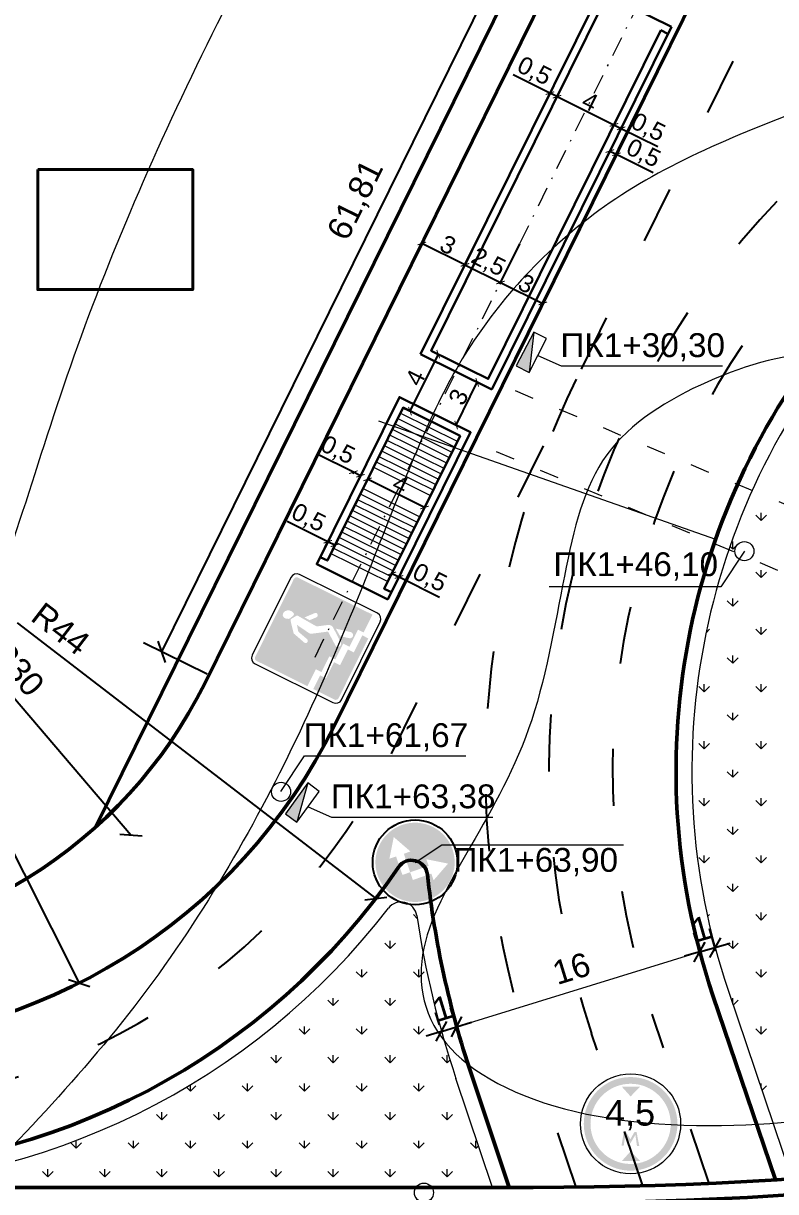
# Model space of a CAD drawing. Header units: millimetres. Extents: x -2123 to 34701, y -1286 to 835.
# Drawn here: x -73.4 to -26, y 304.4 to 377.9 of the extents above; entities that cross this region are included whole.
import ezdxf

# ---------------------------------------------------------------- set-up
doc = ezdxf.new("R2010")
doc.units = ezdxf.units.MM
doc.linetypes.add('ACAD_ISO03W100', pattern=[30, 12, -18])
doc.linetypes.add('DASHDOT', pattern=[25.4, 12.7, -6.35, 0, -6.35])
doc.layers.get('0').update_dxf_attribs({"lineweight": 15})
for name, color, linetype, lineweight in [('1 Відмітки', 7, 'Continuous', 25), ('2 Позначення', 80, 'Continuous', 20), ('вертикалка', 6, 'Continuous', 15), ('Горизонталі', 7, 'Continuous', 18), ('Дор. Розм.', 7, 'Continuous', 50), ('Забудова', 40, 'Continuous', 40), ('поздовжній профіль', 250, 'Continuous', 15), ('Пішохідні переходи', 7, 'Continuous', 13), ('Текст', 7, 'Continuous', 15), ('Червоні лінії', 10, 'Continuous', 40)]:
    doc.layers.add(name, color=color, linetype=linetype, lineweight=lineweight)
for name, color, linetype in [('Дорожні знаки', 7, 'Continuous'), ('Осі', 164, 'Continuous'), ('Розмітка', 7, 'ACAD_ISO03W100')]:
    doc.layers.add(name, color=color, linetype=linetype)
doc.layers.add('Озелення', color=7, linetype='Continuous', lineweight=15, true_color=0x2bad00)
doc.styles.get("Standard").update_dxf_attribs({"font": 'arial.ttf'})
doc.dimstyles.new('ISO-25', dxfattribs={"dimtxt": 1.5, "dimasz": 1, "dimexe": 1.25, "dimexo": 0.625, "dimtad": 3, "dimtxsty": 'Standard', "dimblk": 'OBLIQUE', "dimcen": 2.5, "dimadec": 0, "dimazin": 0, "dimtfac": 1, "dimtmove": 1, "dimatfit": 3, "dimfxl": 1, "dimarcsym": 0})
doc.dimstyles.new('Переход', dxfattribs={"dimscale": 0.1, "dimtxt": 11, "dimasz": 4, "dimexe": 1.25, "dimexo": 0.625, "dimgap": 0.9, "dimtad": 1, "dimtxsty": 'Standard', "dimblk": 'ARCHTICK', "dimcen": 2.5, "dimadec": 0, "dimazin": 0, "dimtfac": 1, "dimtmove": 0, "dimatfit": 3, "dimldrblk": 'ARCHTICK', "dimfxl": 1, "dimarcsym": 0})

# ---------------------------------------------------------------- blocks, each defined once
blk = doc.blocks.new('_Oblique')
at = {"color": 0, "linetype": 'ByBlock', "lineweight": -2}
blk.add_line((-0.5, -0.5), (0.5, 0.5), dxfattribs=at)
blk = doc.blocks.new('*D219')
at = {"layer": 'Defpoints', "color": 0, "lineweight": 20, "transparency": 16777216}
for p in [(-86.079, 349.667), (-69.866, 317.524)]:
    blk.add_point(p, dxfattribs=at)
at = {"layer": 'Текст', "color": 0, "lineweight": -2, "transparency": 16777216}
blk.add_line((-79.658, 336.936), (-69.866, 317.524), dxfattribs=at)
at = {"layer": 'Текст', "color": 0, "lineweight": -2, "transparency": 16777216, "rotation": 296.7664960913537}
blk.add_blockref('_Oblique', (-69.866, 317.524), dxfattribs=at)
at = {"layer": 'Текст', "color": 0, "transparency": 16777216, "insert": (-77.327, 335.405), "char_height": 1.5, "attachment_point": 5, "rotation": 296.7665}
blk.add_mtext('R36', dxfattribs=at)
blk = doc.blocks.new('*D220')
at = {"layer": 'Defpoints', "color": 0, "transparency": 16777216}
for p in [(-86.079, 349.667), (-66.605, 326.846)]:
    blk.add_point(p, dxfattribs=at)
at = {"layer": 'Текст', "color": 0, "lineweight": -2, "transparency": 16777216}
blk.add_line((-76.381, 338.302), (-66.605, 326.846), dxfattribs=at)
at = {"layer": 'Текст', "color": 0, "lineweight": -2, "transparency": 16777216, "rotation": 310.4747011254187}
blk.add_blockref('_Oblique', (-66.605, 326.846), dxfattribs=at)
at = {"layer": 'Текст', "color": 0, "transparency": 16777216, "insert": (-73.756, 337.369), "char_height": 1.5, "attachment_point": 5, "rotation": 310.4747}
blk.add_mtext('R30', dxfattribs=at)
blk = doc.blocks.new('*D222')
at = {"layer": 'Defpoints', "color": 0, "lineweight": 20, "transparency": 16777216}
for p in [(-86.079, 349.667), (-51.194, 322.851)]:
    blk.add_point(p, dxfattribs=at)
at = {"layer": 'Текст', "color": 0, "lineweight": -2, "transparency": 16777216}
blk.add_line((-73.775, 340.209), (-51.194, 322.851), dxfattribs=at)
at = {"layer": 'Текст', "color": 0, "lineweight": -2, "transparency": 16777216, "rotation": 322.4509900274008}
blk.add_blockref('_Oblique', (-51.194, 322.851), dxfattribs=at)
at = {"layer": 'Текст', "color": 0, "transparency": 16777216, "insert": (-71.023, 339.828), "char_height": 1.5, "attachment_point": 5, "rotation": 322.45099}
blk.add_mtext('R44', dxfattribs=at)
blk = doc.blocks.new('4-2-3')
h = blk.add_hatch(color=5)
h.paths.add_polyline_path([(3.547, 3.273), (3.453, 3.273, 0.409993), (0.227, 0, 1), (6.773, 0, 0.409993)])
h.paths.add_polyline_path([(1.473, 0.66), (1.884, 0.249), (3.025, 1.391), (3.504, 0.912), (3.982, 1.391), (5.124, 0.249), (5.534, 0.66), (6, -1.105), (4.234, -0.64), (4.645, -0.229), (3.504, 0.912), (2.362, -0.229), (2.773, -0.64), (1.007, -1.105)], flags=16)
at = {"color": 5}
blk.add_circle((3.5, 0), 3.5, dxfattribs=at)
blk = doc.blocks.new('*D263')
at = {"layer": 'Defpoints', "color": 0, "transparency": 16777216}
for p in [(-33.927, 392.134), (-64.688, 338.381), (-61.257, 336.69)]:
    blk.add_point(p, dxfattribs=at)
at = {"layer": 'Текст', "color": 0, "lineweight": -2, "transparency": 16777216}
for p, q in [((-34.488, 392.41), (-38.479, 394.378)), ((-37.358, 393.825), (-64.688, 338.381)), ((-61.818, 336.966), (-65.809, 338.933))]:
    blk.add_line(p, q, dxfattribs=at)
for p, rotation in [((-37.358, 393.825), 63.76013394622103), ((-64.688, 338.381), 243.7601339462211)]:
    blk.add_blockref('_Oblique', p, dxfattribs=dict(at, rotation=rotation))
at = {"layer": 'Текст', "color": 0, "transparency": 16777216, "insert": (-52.392, 366.778), "char_height": 1.5, "attachment_point": 5, "rotation": 63.76013}
blk.add_mtext('61,81', dxfattribs=at)
blk = doc.blocks.new('столб')
at = {"layer": 'поздовжній профіль', "color": 160}
for points in [[(-500, 0, 0, 0, 0), (-1000, 0, 350, 0, 0), (-1700, 0, 0, 0, 0)], [(500, 0, 0, 0, 0), (1000, 0, 350, 0, 0), (1700, 0, 0, 0, 0)]]:
    blk.add_lwpolyline(points, format="xyseb", dxfattribs=at)
blk.add_circle((0, 0), 500, dxfattribs=at)
blk = doc.blocks.new('*D465')
at = {"layer": 'Defpoints', "color": 0, "lineweight": 20, "transparency": 16777216}
for p in [(-46.125, 314.774), (-47.006, 314.292), (-46.066, 314.581)]:
    blk.add_point(p, dxfattribs=at)
at = {"layer": 'Текст', "color": 0, "lineweight": -2, "transparency": 16777216}
for p, q in [((-47.19, 314.889), (-47.433, 315.679)), ((-46.25, 315.179), (-46.493, 315.968)), ((-47.065, 314.484), (-46.125, 314.774)), ((-46.125, 314.774), (-45.17, 315.068)), ((-47.065, 314.484), (-48.021, 314.19))]:
    blk.add_line(p, q, dxfattribs=at)
for p, rotation in [((-47.065, 314.484), 17.10707343668913), ((-46.125, 314.774), 197.1070734366891)]:
    blk.add_blockref('_Oblique', p, dxfattribs=dict(at, rotation=rotation))
at = {"layer": 'Текст', "color": 0, "transparency": 16777216, "insert": (-47.001, 315.946), "char_height": 1.5, "attachment_point": 5, "rotation": 17.10707}
blk.add_mtext('1', dxfattribs=at)
blk = doc.blocks.new('*D466')
at = {"layer": 'Defpoints', "color": 0, "lineweight": 20, "transparency": 16777216}
for p in [(-29.851, 319.763), (-30.579, 318.677), (-29.618, 318.955)]:
    blk.add_point(p, dxfattribs=at)
at = {"layer": 'Текст', "color": 0, "lineweight": -2, "transparency": 16777216}
for p, q in [((-30.752, 319.278), (-31.158, 320.687)), ((-29.791, 319.555), (-30.197, 320.964)), ((-29.851, 319.763), (-28.89, 320.04)), ((-30.812, 319.486), (-31.773, 319.209)), ((-30.812, 319.486), (-29.851, 319.763))]:
    blk.add_line(p, q, dxfattribs=at)
for p, rotation in [((-30.812, 319.486), 16.08423316908589), ((-29.851, 319.763), 196.0842331690858)]:
    blk.add_blockref('_Oblique', p, dxfattribs=dict(at, rotation=rotation))
at = {"layer": 'Текст', "color": 0, "transparency": 16777216, "insert": (-30.713, 320.949), "char_height": 1.5, "attachment_point": 5, "rotation": 16.08423}
blk.add_mtext('1', dxfattribs=at)
blk = doc.blocks.new('3-13')
h = blk.add_hatch(color=1)
edge = h.paths.add_edge_path(flags=16)
edge.add_arc((3.5, 0), 2.805, 0, 360)
edge = h.paths.add_edge_path()
edge.add_arc((3.5, 0), 3.274, 0, 360)
blk.add_hatch(color=7).paths.add_polyline_path([(3.126, -0.771), (3.486, -1.365), (3.832, -0.767), (3.946, -1.54), (4.107, -1.54), (3.915, -0.567), (3.774, -0.567), (3.483, -1.071), (3.179, -0.57), (3.024, -0.57), (2.862, -1.536), (3.017, -1.536)])
at = {"color": 1}
blk.add_circle((3.5, 0), 3.5, dxfattribs=at)
at = {"color": 7}
for points in [[(2.89, 2.595), (4.165, 2.595), (3.499, 1.918)], [(2.89, -2.595), (4.165, -2.595), (3.499, -1.918)]]:
    blk.add_solid(points, dxfattribs=at)
at = {"insert": (1.719, 1.678), "char_height": 1.8, "attachment_point": 1}
blk.add_mtext_dynamic_manual_height_columns('4,5', width=3.89911, gutter_width=12.5, heights=[0], dxfattribs=at)
blk = doc.blocks.new('_ArchTick')
at = {"color": 0, "linetype": 'ByBlock', "const_width": 0.15}
blk.add_lwpolyline([(-0.5, -0.5), (0.5, 0.5)], dxfattribs=at)
blk = doc.blocks.new('*D547')
at = {"layer": 'Defpoints', "color": 0, "transparency": 16777216}
for p in [(-47.704, 357.327), (-49.48, 353.744), (-49.044, 353.527)]:
    blk.add_point(p, dxfattribs=at)
at = {"layer": 'Пішохідні переходи', "color": 0, "lineweight": -2, "transparency": 16777216}
for p, q in [((-47.267, 357.111), (-49.044, 353.527)), ((-47.648, 357.3), (-47.155, 357.055)), ((-49.424, 353.716), (-48.932, 353.472))]:
    blk.add_line(p, q, dxfattribs=at)
at = {"layer": 'Пішохідні переходи', "color": 0, "lineweight": -2, "transparency": 16777216, "xscale": 0.4, "yscale": 0.4, "zscale": 0.4}
for p, rotation in [((-47.267, 357.111), 63.62593605461714), ((-49.044, 353.527), 243.6259360546172)]:
    blk.add_blockref('_ArchTick', p, dxfattribs=dict(at, rotation=rotation))
at = {"layer": 'Пішохідні переходи', "color": 0, "transparency": 16777216, "insert": (-48.716, 355.63), "char_height": 1.1, "attachment_point": 5, "rotation": 63.62594}
blk.add_mtext('4', dxfattribs=at)
blk = doc.blocks.new('*D548')
at = {"layer": 'Defpoints', "color": 0, "transparency": 16777216}
for p in [(-50.394, 342.882), (-50.182, 343.31), (-49.946, 342.66)]:
    blk.add_point(p, dxfattribs=at)
at = {"layer": 'Пішохідні переходи', "color": 0, "lineweight": -2, "transparency": 16777216}
for p, q in [((-50.366, 342.938), (-50.127, 343.422)), ((-50.182, 343.31), (-49.734, 343.088)), ((-49.918, 342.716), (-49.679, 343.2)), ((-49.734, 343.088), (-47.18, 341.823))]:
    blk.add_line(p, q, dxfattribs=at)
at = {"layer": 'Пішохідні переходи', "color": 0, "lineweight": -2, "transparency": 16777216, "xscale": 0.4, "yscale": 0.4, "zscale": 0.4}
for p, rotation in [((-50.182, 343.31), 153.6638065348969), ((-49.734, 343.088), 333.6638065348969)]:
    blk.add_blockref('_ArchTick', p, dxfattribs=dict(at, rotation=rotation))
at = {"layer": 'Пішохідні переходи', "color": 0, "transparency": 16777216, "insert": (-47.828, 342.982), "char_height": 1.1, "attachment_point": 5, "rotation": 333.66381}
blk.add_mtext('0,5', dxfattribs=at)
blk = doc.blocks.new('*D549')
at = {"layer": 'Defpoints', "color": 0, "transparency": 16777216}
for p in [(-51.713, 349.233), (-53.944, 344.726), (-50.359, 342.952)]:
    blk.add_point(p, dxfattribs=at)
at = {"layer": 'Пішохідні переходи', "color": 0, "lineweight": -2, "transparency": 16777216}
for p, q in [((-53.916, 344.782), (-51.658, 349.345)), ((-48.129, 347.458), (-51.713, 349.233)), ((-50.332, 343.008), (-48.073, 347.57))]:
    blk.add_line(p, q, dxfattribs=at)
at = {"layer": 'Пішохідні переходи', "color": 0, "lineweight": -2, "transparency": 16777216, "xscale": 0.4, "yscale": 0.4, "zscale": 0.4}
for p, rotation in [((-51.713, 349.233), 153.6638065349073), ((-48.129, 347.458), 333.6638065349072)]:
    blk.add_blockref('_ArchTick', p, dxfattribs=dict(at, rotation=rotation))
at = {"layer": 'Пішохідні переходи', "color": 0, "transparency": 16777216, "insert": (-49.637, 348.919), "char_height": 1.1, "attachment_point": 5, "rotation": 333.66381}
blk.add_mtext('4', dxfattribs=at)
blk = doc.blocks.new('*D550')
at = {"layer": 'Defpoints', "color": 0, "transparency": 16777216}
for p in [(-53.767, 345.084), (-54.427, 344.879), (-53.978, 344.657)]:
    blk.add_point(p, dxfattribs=at)
at = {"layer": 'Пішохідні переходи', "color": 0, "lineweight": -2, "transparency": 16777216}
for p, q in [((-54.215, 345.306), (-56.769, 346.571)), ((-54.399, 344.935), (-54.16, 345.418)), ((-53.767, 345.084), (-54.215, 345.306)), ((-53.951, 344.713), (-53.711, 345.196))]:
    blk.add_line(p, q, dxfattribs=at)
at = {"layer": 'Пішохідні переходи', "color": 0, "lineweight": -2, "transparency": 16777216, "xscale": 0.4, "yscale": 0.4, "zscale": 0.4}
for p, rotation in [((-54.215, 345.306), 153.6601113316434), ((-53.767, 345.084), 333.6601113316434)]:
    blk.add_blockref('_ArchTick', p, dxfattribs=dict(at, rotation=rotation))
at = {"layer": 'Пішохідні переходи', "color": 0, "transparency": 16777216, "insert": (-55.454, 346.758), "char_height": 1.1, "attachment_point": 5, "rotation": 333.66011}
blk.add_mtext('0,5', dxfattribs=at)
blk = doc.blocks.new('*D551')
at = {"layer": 'Defpoints', "color": 0, "transparency": 16777216}
for p in [(-52.605, 349.681), (-52.577, 349.737), (-52.131, 349.516)]:
    blk.add_point(p, dxfattribs=at)
at = {"layer": 'Пішохідні переходи', "color": 0, "lineweight": -2, "transparency": 16777216}
for p, q in [((-52.605, 349.681), (-54.927, 350.83)), ((-52.605, 349.681), (-52.66, 349.569)), ((-52.159, 349.46), (-52.605, 349.681)), ((-52.159, 349.46), (-52.214, 349.348))]:
    blk.add_line(p, q, dxfattribs=at)
at = {"layer": 'Пішохідні переходи', "color": 0, "lineweight": -2, "transparency": 16777216, "xscale": 0.4, "yscale": 0.4, "zscale": 0.4}
for p, rotation in [((-52.605, 349.681), 153.663806534908), ((-52.159, 349.46), 333.663806534908)]:
    blk.add_blockref('_ArchTick', p, dxfattribs=dict(at, rotation=rotation))
at = {"layer": 'Пішохідні переходи', "color": 0, "transparency": 16777216, "insert": (-53.612, 351.017), "char_height": 1.1, "attachment_point": 5, "rotation": 333.66381}
blk.add_mtext('0,5', dxfattribs=at)
blk = doc.blocks.new('*D552')
at = {"layer": 'Defpoints', "color": 0, "transparency": 16777216}
for p in [(-44.811, 355.338), (-43.895, 354.884), (-45.226, 352.196)]:
    blk.add_point(p, dxfattribs=at)
at = {"layer": 'Пішохідні переходи', "color": 0, "lineweight": -2, "transparency": 16777216}
for p, q in [((-46.142, 352.649), (-44.811, 355.338)), ((-43.951, 354.912), (-44.923, 355.393)), ((-45.282, 352.223), (-46.254, 352.705))]:
    blk.add_line(p, q, dxfattribs=at)
at = {"layer": 'Пішохідні переходи', "color": 0, "lineweight": -2, "transparency": 16777216, "xscale": 0.4, "yscale": 0.4, "zscale": 0.4}
for p, rotation in [((-44.811, 355.338), 63.66380653490516), ((-46.142, 352.649), 243.6638065349052)]:
    blk.add_blockref('_ArchTick', p, dxfattribs=dict(at, rotation=rotation))
at = {"layer": 'Пішохідні переходи', "color": 0, "transparency": 16777216, "insert": (-45.993, 354.419), "char_height": 1.1, "attachment_point": 5, "rotation": 63.66381}
blk.add_mtext('3', dxfattribs=at)
blk = doc.blocks.new('5-17-1')
h = blk.add_hatch(color=5)
h.paths.add_polyline_path([(6.742, 3.041, 0.414214), (6.531, 3.252), (0.45, 3.252, 0.414214), (0.239, 3.041), (0.239, -0.931), (1.554, -0.931), (1.554, -1.375), (2.787, -1.375), (2.787, -1.842), (4.019, -1.842), (4.019, -2.334), (5.351, -2.334), (5.351, -2.777), (6.742, -2.777)])
h.paths.add_polyline_path([(4.433, 2.357), (4.396, 2.225), (4.345, 2.16), (4.264, 2.138), (4.116, 2.195), (3.933, 2.276), (3.869, 2.342), (3.804, 2.488), (3.796, 2.59), (3.796, 2.656), (3.848, 2.751), (3.891, 2.81), (3.994, 2.853), (4.104, 2.861), (4.228, 2.817), (4.382, 2.663), (4.425, 2.539)], flags=16)
h.paths.add_polyline_path([(4.34, 1.911), (4.348, 1.865), (4.268, 0.457, 0.163851), (4.319, 0.272), (4.714, -0.315, -0.317132), (4.706, -0.719), (4.029, -1.643, -0.900401), (3.638, -1.441), (4.259, -0.578, 0.312757), (4.26, -0.464), (3.66, 0.427, -0.184538), (3.612, 0.636), (3.75, 1.635), (3.409, 1.37), (3.375, 1.326), (3.358, 1.293), (3.164, 0.533), (3.134, 0.486), (3.073, 0.447), (3.025, 0.441), (2.96, 0.45), (2.908, 0.485), (2.881, 0.524), (2.867, 0.561), (2.872, 0.63), (3.113, 1.573), (3.824, 2.173), (3.864, 2.189), (3.901, 2.192), (3.948, 2.176), (4.307, 1.948)], flags=16)
h.paths.add_polyline_path([(5.071, 0.862), (5.095, 0.777), (5.074, 0.697), (5.013, 0.634), (4.932, 0.608), (4.846, 0.632), (4.435, 0.989), (4.455, 1.391)], flags=16)
h.paths.add_polyline_path([(4.726, -0.918), (4.98, -1.996, -0.855356), (4.551, -2.074), (4.384, -1.421)], flags=16)
h.paths.add_polyline_path([(5.129, -2.788), (3.798, -2.788), (3.798, -2.321), (2.565, -2.321), (2.565, -1.853), (1.308, -1.853), (1.308, -1.388), (0.239, -1.388), (0.239, -3.041, 0.414214), (0.45, -3.252), (5.12, -3.252)])
at = {"color": 5}
for p, q in [((6.531, 3.491), (0.45, 3.491)), ((0, 3.041), (0, -3.041)), ((6.981, -3.041), (6.981, 3.041)), ((0.45, -3.491), (6.531, -3.491))]:
    blk.add_line(p, q, dxfattribs=at)
for centre, start, end in [((0.45, 3.041), 90, 180), ((6.531, 3.041), 0, 90), ((0.45, -3.041), 180, 270), ((6.531, -3.041), 270, 0)]:
    blk.add_arc(centre, 0.45, start, end, dxfattribs=at)
blk = doc.blocks.new('*D566')
at = {"color": 0, "lineweight": -2, "transparency": 16777216}
for p, q in [((-39.897, 373.105), (-39.734, 373.432)), ((-39.79, 373.32), (-36.205, 371.546)), ((-36.312, 371.33), (-36.149, 371.658))]:
    blk.add_line(p, q, dxfattribs=at)
at = {"layer": 'Defpoints', "color": 0, "lineweight": 20, "transparency": 16777216}
for p in [(-39.924, 373.049), (-36.205, 371.546), (-36.339, 371.274)]:
    blk.add_point(p, dxfattribs=at)
at = {"color": 0, "lineweight": -2, "transparency": 16777216, "xscale": 0.4, "yscale": 0.4, "zscale": 0.4}
for p, rotation in [((-39.79, 373.32), 153.6638065349069), ((-36.205, 371.546), 333.6638065349069)]:
    blk.add_blockref('_ArchTick', p, dxfattribs=dict(at, rotation=rotation))
at = {"color": 0, "transparency": 16777216, "insert": (-37.713, 373.007), "char_height": 1.1, "attachment_point": 5, "rotation": 333.66381}
blk.add_mtext('4', dxfattribs=at)
blk = doc.blocks.new('*D568')
at = {"color": 0, "lineweight": -2, "transparency": 16777216}
for p, q in [((-47.845, 364.996), (-48.356, 363.963)), ((-45.584, 362.734), (-48.3, 364.075)), ((-45.129, 363.656), (-45.639, 362.622))]:
    blk.add_line(p, q, dxfattribs=at)
at = {"layer": 'Defpoints', "color": 0, "transparency": 16777216}
for p in [(-47.818, 365.052), (-48.3, 364.075), (-45.101, 363.712)]:
    blk.add_point(p, dxfattribs=at)
at = {"color": 0, "lineweight": -2, "transparency": 16777216, "xscale": 0.4, "yscale": 0.4, "zscale": 0.4}
for p, rotation in [((-48.3, 364.075), 153.7307788047134), ((-45.584, 362.734), 333.7307788047135)]:
    blk.add_blockref('_ArchTick', p, dxfattribs=dict(at, rotation=rotation))
at = {"color": 0, "transparency": 16777216, "insert": (-46.653, 363.989), "char_height": 1.1, "attachment_point": 5, "rotation": 333.73078}
blk.add_mtext('3', dxfattribs=at)
blk = doc.blocks.new('*D577')
at = {"color": 0, "lineweight": -2, "transparency": 16777216}
for p, q in [((-36.205, 371.546), (-35.757, 371.324)), ((-36.177, 371.602), (-36.149, 371.658)), ((-35.729, 371.38), (-35.701, 371.436)), ((-35.757, 371.324), (-33.435, 370.174))]:
    blk.add_line(p, q, dxfattribs=at)
at = {"layer": 'Defpoints', "color": 0, "transparency": 16777216}
for p in [(-36.205, 371.546), (-35.757, 371.324), (-35.757, 371.324)]:
    blk.add_point(p, dxfattribs=at)
at = {"color": 0, "lineweight": -2, "transparency": 16777216, "xscale": 0.4, "yscale": 0.4, "zscale": 0.4}
for p, rotation in [((-36.205, 371.546), 153.6638065349089), ((-35.757, 371.324), 333.6638065349089)]:
    blk.add_blockref('_ArchTick', p, dxfattribs=dict(at, rotation=rotation))
at = {"color": 0, "transparency": 16777216, "insert": (-34.083, 371.334), "char_height": 1.1, "attachment_point": 5, "rotation": 333.66381}
blk.add_mtext('0,5', dxfattribs=at)
blk = doc.blocks.new('*D578')
at = {"color": 0, "lineweight": -2, "transparency": 16777216}
for p, q in [((-35.785, 371.268), (-36.52, 369.783)), ((-35.372, 371.064), (-36.107, 369.579)), ((-36.464, 369.895), (-36.052, 369.691)), ((-36.052, 369.691), (-33.73, 368.542))]:
    blk.add_line(p, q, dxfattribs=at)
at = {"layer": 'Defpoints', "color": 0, "transparency": 16777216}
for p in [(-35.757, 371.324), (-35.344, 371.12), (-36.052, 369.691)]:
    blk.add_point(p, dxfattribs=at)
at = {"color": 0, "lineweight": -2, "transparency": 16777216, "xscale": 0.4, "yscale": 0.4, "zscale": 0.4}
for p, rotation in [((-36.464, 369.895), 153.6638065349129), ((-36.052, 369.691), 333.6638065349129)]:
    blk.add_blockref('_ArchTick', p, dxfattribs=dict(at, rotation=rotation))
at = {"color": 0, "transparency": 16777216, "insert": (-34.378, 369.701), "char_height": 1.1, "attachment_point": 5, "rotation": 333.66381}
blk.add_mtext('0,5', dxfattribs=at)
blk = doc.blocks.new('*D579')
at = {"color": 0, "lineweight": -2, "transparency": 16777216}
for p, q in [((-40.235, 373.541), (-42.557, 374.69)), ((-40.008, 374.001), (-40.291, 373.429)), ((-39.562, 373.78), (-39.845, 373.208)), ((-39.79, 373.32), (-40.235, 373.541))]:
    blk.add_line(p, q, dxfattribs=at)
at = {"layer": 'Defpoints', "color": 0, "lineweight": 20, "transparency": 16777216}
for p in [(-39.98, 374.057), (-39.534, 373.836), (-40.235, 373.541)]:
    blk.add_point(p, dxfattribs=at)
at = {"color": 0, "lineweight": -2, "transparency": 16777216, "xscale": 0.4, "yscale": 0.4, "zscale": 0.4}
for p, rotation in [((-40.235, 373.541), 153.6638065349051), ((-39.79, 373.32), 333.6638065349051)]:
    blk.add_blockref('_ArchTick', p, dxfattribs=dict(at, rotation=rotation))
at = {"color": 0, "transparency": 16777216, "insert": (-41.243, 374.877), "char_height": 1.1, "attachment_point": 5, "rotation": 333.66381}
blk.add_mtext('0,5', dxfattribs=at)
blk = doc.blocks.new('*D580')
at = {"color": 0, "lineweight": -2, "transparency": 16777216}
for p, q in [((-42.144, 364.054), (-43.4, 361.509)), ((-39.48, 362.74), (-40.737, 360.194)), ((-43.345, 361.621), (-40.681, 360.306))]:
    blk.add_line(p, q, dxfattribs=at)
at = {"layer": 'Defpoints', "color": 0, "lineweight": 20, "transparency": 16777216}
for p in [(-42.116, 364.11), (-39.453, 362.796), (-40.681, 360.306)]:
    blk.add_point(p, dxfattribs=at)
at = {"color": 0, "lineweight": -2, "transparency": 16777216, "xscale": 0.4, "yscale": 0.4, "zscale": 0.4}
for p, rotation in [((-43.345, 361.621), 153.7307788047125), ((-40.681, 360.306), 333.7307788047125)]:
    blk.add_blockref('_ArchTick', p, dxfattribs=dict(at, rotation=rotation))
at = {"color": 0, "transparency": 16777216, "insert": (-41.725, 361.548), "char_height": 1.1, "attachment_point": 5, "rotation": 333.73078}
blk.add_mtext('3', dxfattribs=at)
blk = doc.blocks.new('*D581')
at = {"color": 0, "lineweight": -2, "transparency": 16777216}
for p, q in [((-45.613, 362.678), (-45.642, 362.619)), ((-45.587, 362.731), (-43.348, 361.623)), ((-43.374, 361.569), (-43.403, 361.511))]:
    blk.add_line(p, q, dxfattribs=at)
at = {"layer": 'Defpoints', "color": 0, "transparency": 16777216}
for p in [(-45.585, 362.734), (-43.348, 361.623), (-43.347, 361.625)]:
    blk.add_point(p, dxfattribs=at)
at = {"color": 0, "lineweight": -2, "transparency": 16777216, "xscale": 0.4, "yscale": 0.4, "zscale": 0.4}
for p, rotation in [((-45.587, 362.731), 153.6619589332733), ((-43.348, 361.623), 333.6619589332733)]:
    blk.add_blockref('_ArchTick', p, dxfattribs=dict(at, rotation=rotation))
at = {"color": 0, "transparency": 16777216, "insert": (-44.134, 362.85), "char_height": 1.1, "attachment_point": 5, "rotation": 333.66196}
blk.add_mtext('2,5', dxfattribs=at)

msp = doc.modelspace()

# ---------------------------------------------------------------- hatches: boundary and pattern name
at = {"layer": 'вертикалка'}
h = msp.add_hatch(color=0, dxfattribs=at)
h.dxf.hatch_style = 1
h.paths.add_polyline_path([(-41.255, 358.5), (-42.353, 356.366), (-41.553, 355.954)])
h = msp.add_hatch(color=0, dxfattribs=at)
h.dxf.hatch_style = 1
h.paths.add_polyline_path([(-55.483, 330.119), (-56.886, 328.172), (-56.156, 327.646)])
at = {"layer": 'Озелення'}
h = msp.add_hatch(dxfattribs=at)
h.set_pattern_fill('GRASS', color=0, scale=0.1)
edge = h.paths.add_edge_path()
edge.add_line((8.291, 309.741), (2.229, 327.656))
edge.add_arc((11.699, 330.868), 10, 108.49686, 198.73623, ccw=False)
edge.add_line((8.526, 340.351), (-1.943, 371.646))
edge.add_arc((11.699, 330.868), 43, 108.49686, 198.716)
edge.add_line((-29.027, 317.07), (-25.013, 305.208))
edge.add_arc((-41.29, 549.417), 244.75, 273.81326, 281.6879)
h = msp.add_hatch(dxfattribs=at)
h.set_pattern_fill('GRASS', color=0, scale=0.1)
h.paths.add_polyline_path([(8.526, 340.351, 0.18823), (2.941, 335.695), (-27.642, 348.225, 0.023273), (-29.085, 344.494), (-28.345, 344.19), (-28.332, 344.211, -0.252144), (-28.601, 344.712, -1), (-27.401, 344.712, -0.530334), (-28.224, 344.154), (-28.228, 344.143), (1.748, 331.861, 0.107167), (2.231, 327.65), (8.242, 309.731, 0.010249), (18.023, 311.962)])
h.paths.add_polyline_path([(13.698, 312.551), (15.614, 312.551), (15.614, 315.642), (13.698, 315.642)], flags=24)
h = msp.add_hatch(dxfattribs=at)
h.set_pattern_fill('GRASS', color=0, scale=0.1)
h.paths.add_polyline_path([(-46.15, 311.515, -0.038725), (-48.442, 320.667), (-51.67, 320.667, -0.221127), (-86.079, 304.667), (-43.859, 304.667)])
h.paths.add_polyline_path([(-50.402, 322.241, -0.01123), (-51.67, 320.667), (-48.442, 320.667, -0.004623), (-48.62, 321.78, 0.661146)])
h.paths.add_polyline_path([(-37.141, 284.668, -0.000761), (-37.904, 284.667), (-59.061, 284.667, -0.134846), (-40.161, 279.475), (-36.315, 277.19, 0.724881), (-34.884, 278.441, -0.027164)])

# ---------------------------------------------------------------- linework, layer by layer
at = {"layer": '2 Позначення', "color": 0}
for points in [[(-41.004, 357.021), (-39.524, 356.373), (-29.373, 356.373)], [(-28.001, 344.712), (-29.481, 342.467), (-40.291, 342.468)], [(-57.168, 329.575), (-55.689, 331.82), (-45.538, 331.819)], [(-55.454, 328.619), (-53.975, 327.97), (-43.824, 327.971)], [(-48.724, 325.124), (-47.038, 326.235), (-35.607, 326.235)]]:
    msp.add_lwpolyline(points, dxfattribs=at)
at = {"layer": 'вертикалка', "color": 0}
for p, q in [((-41.255, 358.5), (-41.553, 355.954)), ((-55.483, 330.119), (-56.156, 327.646))]:
    msp.add_line(p, q, dxfattribs=at)
for points in [[(-42.353, 356.366), (-41.553, 355.954), (-40.455, 358.088), (-41.255, 358.5)], [(-56.886, 328.172), (-56.156, 327.646), (-54.753, 329.592), (-55.483, 330.119)]]:
    msp.add_lwpolyline(points, close=True, dxfattribs=at)
at = {"layer": 'Горизонталі', "color": 0}
for points, knots in [([(-50.59, 529.418), (-51.071, 528.896), (-55.252, 524.086), (-60.194, 513.565), (-74.375, 466.072), (-82.989, 448.36), (-98.234, 421.955), (-105.212, 403.722), (-109.263, 381.889), (-119.167, 367.933), (-140.263, 359.435), (-154.621, 355.588), (-170.651, 346.323), (-173.866, 344.819, 249), (-178.204, 334.38, 249), (-169.824, 321.496, 249), (-171.046, 309.727, 249), (-181.05, 296.285, 249), (-215.776, 276.236, 249), (-216.386, 275.884, 249), (-217.005, 275.527, 249), (-217.634, 275.167, 249), (-218.029, 274.94, 249), (-218.427, 274.712, 249), (-218.83, 274.482, 249)], [10.875411, 10.875411, 10.875411, 10.875411, 11, 12, 13, 14, 15, 16, 17, 18, 19, 20, 20, 20, 21, 22, 23, 24, 24, 24, 24.017573, 24.017573, 24.017573, 24.028612, 24.028612, 24.028612, 24.028612]), ([(95.551, 508.478), (89.987, 512.71), (75.298, 514.216), (55.304, 512.427), (35.449, 505.796), (33.26, 504.939), (10.751, 503.138), (-7.481, 503.138), (-24.363, 499.987), (-38.768, 488.733), (-45.746, 473.877), (-59.927, 426.383), (-68.541, 408.671), (-83.786, 382.266), (-90.764, 364.034), (-94.815, 342.2), (-104.719, 328.245), (-125.815, 319.746), (-140.173, 315.899), (-156.203, 306.635), (-159.418, 305.131, 249), (-163.756, 294.691, 249), (-155.376, 281.808, 249), (-156.598, 270.039, 249), (-166.602, 256.596, 249), (-201.328, 236.547, 249)], [3.25659, 3.25659, 3.25659, 3.25659, 4, 5, 6, 7, 8, 9, 10, 11, 12, 13, 14, 15, 16, 17, 18, 19, 20, 20, 20, 21, 22, 23, 24, 24, 24, 24]), ([(-155.213, 226.947), (-137.228, 237.331), (-120.488, 246.996), (-110.484, 260.439), (-109.262, 272.207), (-112.107, 282.824), (-112.107, 295.879), (-102.203, 308.934), (-84.196, 323.565), (-75.794, 338.118), (-70.668, 357.245), (-61.237, 378.711), (-49.314, 399.363), (-41.854, 406.822), (-33.776, 417.651), (-27.474, 434.533), (-18.02, 443.987), (5.501, 457.567), (21.148, 461.759), (35.763, 476.374), (51.607, 483.039), (65.3, 483.039), (74.116, 483.039), (81.63, 470.024), (90.998, 449.651), (102.815, 432.019), (115.945, 425.829), (128.211, 429.116), (139.392, 429.116), (143.626, 418.53), (143.626, 402.399), (139.499, 382.891), (134.997, 357.193), (131.621, 333.934), (122.898, 313.97), (116.083, 301.893), (113.274, 295.351)], [0, 0, 0, 0, 1, 2, 3, 4, 5, 6, 7, 8, 9, 10, 11, 12, 13, 14, 15, 16, 17, 18, 19, 20, 21, 22, 23, 24, 25, 26, 27, 28, 29, 30, 31, 32, 33, 33.826839, 33.826839, 33.826839, 33.826839]), ([(81.201, 219.063), (79.484, 220.657), (75.535, 225.386), (71.597, 235.271), (71.597, 249.901), (82.102, 264.532), (84.519, 273.555), (84.519, 290.98), (89.152, 308.271), (98.752, 324.898), (102.562, 339.119), (98.483, 346.184), (90.355, 364.134), (79.288, 376.889), (67.442, 383.728), (46.79, 395.651), (27.893, 398.835), (14.401, 395.22), (5.759, 388.893), (-2.4, 380.734), (-21.064, 373.7), (-35.882, 368.26), (-45.261, 358.882), (-49.387, 349.503), (-55.577, 332.996), (-65.604, 315.63), (-80.137, 301.097), (-87.077, 294.157), (-88.778, 290.417), (-87.652, 282.164), (-84.276, 278.6), (-79.739, 270.742), (-76.972, 260.416), (-79.024, 247.463), (-81.316, 238.909), (-84.651, 233.583), (-92.547, 229.024), (-101.908, 229.024), (-114.475, 229.024), (-126.292, 229.024), (-133.42, 229.024), (-143.549, 229.024), (-148.622, 228.28)], [3.429277, 3.429277, 3.429277, 3.429277, 4, 5, 6, 7, 8, 9, 10, 11, 12, 13, 14, 15, 16, 17, 18, 19, 20, 21, 22, 23, 24, 25, 26, 27, 28, 29, 30, 31, 32, 33, 34, 35, 36, 37, 38, 39, 40, 41, 42, 43, 43, 43, 43]), ([(-5.706, 338.337), (-5.906, 338.98), (-7.996, 344.951), (-12.991, 355.513), (-22.235, 357.99), (-29.873, 355.943), (-37.273, 351.671), (-39.262, 344.248), (-40.939, 333.567), (-45.279, 326.05), (-49.197, 319.264), (-47.429, 312.666), (-37.938, 308.432), (-24.057, 308.432), (-15.666, 310.68), (-9.85, 314.038), (-7.528, 316.383), (-5.207, 318.728), (-2.525, 323.383), (-3.63, 330.838), (-4.358, 333.823)], [1.843464, 1.843464, 1.843464, 1.843464, 2, 3, 4, 5, 6, 7, 8, 9, 10, 11, 12, 13, 14, 15, 15, 15, 16, 16.545644, 16.545644, 16.545644, 16.545644])]:
    msp.add_open_spline(points, degree=3, knots=knots, dxfattribs=at)
at = {"layer": 'Дор. Розм.', "color": 0}
for p, q in [((-61.965, 336.389), (-36.413, 388.16)), ((-53.797, 333.733), (-29.906, 382.137)), ((-29.974, 316.749), (-26.046, 305.142)), ((-42.804, 304.667), (-45.201, 311.832)), ((-41.29, 304.667), (-169.344, 304.667))]:
    msp.add_line(p, q, dxfattribs=at)
at = {"layer": 'Дор. Розм.', "color": 0, "linetype": 'ACAD_ISO03W100', "lineweight": 20, "ltscale": 0.1}
for p, q in [((2.941, 335.695), (-43.673, 355.332)), ((1.748, 331.857), (-45.002, 351.552))]:
    msp.add_line(p, q, dxfattribs=at)
at = {"layer": 'Дор. Розм.', "color": 0, "lineweight": 20}
for p, q in [((-29.027, 317.07), (-25.013, 305.208)), ((-43.859, 304.667), (-46.15, 311.515))]:
    msp.add_line(p, q, dxfattribs=at)
at = {"layer": 'Дор. Розм.', "color": 0}
msp.add_lwpolyline([(196.437, 377.731), (82.515, 315.439, -0.125751), (-37.904, 284.667), (-169.344, 284.667)], format="xyb", dxfattribs=at)
for centre, radius, start, end in [((11.699, 330.868), 44, 16.92145, 198.71578), ((-88.867, 349.667), 30, 270, 333.73078), ((-41.29, 549.417), 244.75, 270, 298.6695), ((-86.079, 349.667), 36, 270, 333.73078), ((-41.29, 549.417), 245.75, 270, 298.6695), ((-48.941, 324.254), 1, 6.22466, 145.61634), ((-86.079, 349.667), 44, 270, 325.61634), ((11.699, 330.868), 60, 186.22466, 198.4976), ((-37.904, 535.667), 250, 270, 298.6695)]:
    msp.add_arc(centre, radius, start, end, dxfattribs=at)
at = {"layer": 'Дор. Розм.', "color": 0, "lineweight": 20}
for centre, radius, start, end in [((11.699, 330.868), 43, 16.92145, 198.71578), ((-86.079, 349.667), 45, 270, 322.44951), ((-49.609, 321.631), 1, 8.5674, 142.44951), ((11.699, 330.868), 61, 188.5674, 198.4976)]:
    msp.add_arc(centre, radius, start, end, dxfattribs=at)
at = {"layer": 'Забудова', "color": 0}
msp.add_lwpolyline([(-72.475, 368.732), (-72.475, 361.175), (-62.711, 361.175), (-62.711, 368.732)], close=True, dxfattribs=at)
at = {"layer": 'Осі', "color": 0, "linetype": 'ACAD_ISO03W100', "ltscale": 0.3}
msp.add_arc((-40.076, 544.667), 250, 270, 298.6695, dxfattribs=at)
at = {"layer": 'Пішохідні переходи', "color": 0, "linetype": 'DASHDOT', "ltscale": 0.1}
msp.add_line((-55.019, 338.048), (-32.834, 382.861), dxfattribs=at)
at = {"layer": 'Пішохідні переходи', "color": 0, "lineweight": 30}
for p, q in [((-37.069, 379.938), (-48.373, 357.101)), ((-37.069, 379.938), (-32.59, 377.721)), ((-44.121, 355.554), (-33.26, 377.495)), ((-43.895, 354.884), (-32.59, 377.721)), ((-33.26, 377.495), (-32.812, 377.273)), ((-48.373, 357.101), (-43.895, 354.884)), ((-47.704, 357.327), (-44.121, 355.554))]:
    msp.add_line(p, q, dxfattribs=at)
at = {"layer": 'Пішохідні переходи', "color": 0}
for p, q in [((-49.818, 353.063), (-46.233, 351.288)), ((-49.649, 353.403), (-46.064, 351.629)), ((-50.155, 352.382), (-46.57, 350.607)), ((-49.986, 352.722), (-46.401, 350.948)), ((-50.492, 351.7), (-46.907, 349.926)), ((-50.323, 352.041), (-46.739, 350.266)), ((-50.829, 351.019), (-47.244, 349.245)), ((-50.661, 351.36), (-47.076, 349.585)), ((-51.166, 350.338), (-47.581, 348.564)), ((-50.998, 350.679), (-47.413, 348.904)), ((-51.335, 349.998), (-47.75, 348.223)), ((-52, 348.653), (-48.415, 346.879)), ((-52.337, 347.972), (-48.753, 346.198)), ((-52.169, 348.313), (-48.584, 346.538)), ((-52.675, 347.291), (-49.09, 345.517)), ((-52.506, 347.632), (-48.921, 345.857)), ((-53.012, 346.61), (-49.427, 344.835)), ((-52.843, 346.951), (-49.258, 345.176)), ((-53.349, 345.929), (-49.764, 344.154)), ((-53.18, 346.269), (-49.596, 344.495)), ((-53.855, 344.907), (-50.27, 343.133)), ((-53.686, 345.248), (-50.101, 343.473)), ((-53.518, 345.588), (-49.933, 343.814)), ((-54.023, 344.567), (-50.438, 342.792))]:
    msp.add_line(p, q, dxfattribs=at)
at = {"layer": 'Пішохідні переходи', "color": 0, "lineweight": 30}
for points in [[(-36.845, 379.269), (-47.706, 357.329), (-44.121, 355.554), (-33.26, 377.495)], [(-54.693, 344.34), (-54.245, 344.118), (-49.48, 353.744), (-45.896, 351.969), (-50.66, 342.344), (-50.212, 342.122)]]:
    msp.add_lwpolyline(points, dxfattribs=at)
msp.add_lwpolyline([(-50.434, 341.674), (-54.915, 343.892), (-49.707, 354.414), (-45.226, 352.196)], close=True, dxfattribs=at)
at = {"layer": 'Розмітка', "color": 0, "ltscale": 0.3}
for p, q in [((-30.217, 304.917), (-33.799, 315.573)), ((-34.398, 304.764), (-37.61, 314.356)), ((-38.591, 304.681), (-41.408, 313.101))]:
    msp.add_line(p, q, dxfattribs=at)
msp.add_lwpolyline([(-208.32, 306.987), (-170.372, 309.596, -0.017163), (-168.314, 309.667), (-86.079, 309.667, 0.285475), (-50.21, 331.963), (-26.319, 380.367)], format="xyb", dxfattribs=at)
for centre, radius, start, end in [((11.699, 330.868), 52, 17.40034, 198.51424), ((11.699, 330.868), 48, 17.17522, 198.58059), ((11.699, 330.868), 56, 153.86576, 198.4976), ((-41.29, 549.417), 250, 270, 298.6695), ((-38.862, 539.917), 250, 270, 298.6695), ((21.254, 302.306), 52, 199.58828, 8.86185)]:
    msp.add_arc(centre, radius, start, end, dxfattribs=at)
at = {"layer": 'Текст', "color": 0}
msp.add_line((-51.023, 352.91), (-29.812, 345.456), dxfattribs=at)
at = {"layer": 'Червоні лінії', "color": 0}
msp.add_line((-68.829, 327.34), (-34.836, 396.213), dxfattribs=at)

# ---------------------------------------------------------------- block references
at = {"color": 0, "xscale": 0.001200000000244472, "yscale": 0.001200000000244472, "zscale": 0.001200000000244472}
for p, rotation in [((-28.001, 344.712), 248.2458701372582), ((-57.161, 329.564), 54.98145973280534), ((-48.166, 304.333), 180.7039103117133)]:
    msp.add_blockref('столб', p, dxfattribs=dict(at, rotation=rotation))
at = {"color": 0, "linetype": 'Continuous', "xscale": 0.8999999999999999, "yscale": 0.8999999999999999, "zscale": 0.8999999999999999, "rotation": 63.57624263383576}
msp.add_blockref('5-17-1', (-56.343, 336.394), dxfattribs=at)
at = {"color": 0, "linetype": 'Continuous', "xscale": 0.9, "yscale": 0.9, "zscale": 0.9}
msp.add_blockref('3-13', (-38.309, 308.663), dxfattribs=at)
at = {"layer": 'Дорожні знаки', "color": 0, "linetype": 'Continuous', "xscale": 0.7620479999998087, "yscale": 0.7620479999998087, "zscale": 0.7620479999998087, "rotation": 153.9906013612919}
msp.add_blockref('4-2-3', (-46.327, 323.955), dxfattribs=at)

# ---------------------------------------------------------------- texts
at = {"layer": '1 Відмітки', "color": 0, "char_height": 1.5}
for s, insert, attachment_point, rotation in [('ПК1+30,30', (-29.217, 356.65), 9, 0.00412), ('ПК1+46,10', (-40.014, 342.86), 7, 359.99588), ('ПК1+61,67', (-45.381, 333.88), 3, 359.99588), ('ПК1+63,38', (-43.667, 328.248), 9, 0.00412), ('ПК1+63,90', (-35.947, 326.028), 3, 359.99588)]:
    msp.add_mtext_dynamic_manual_height_columns(s, width=7.02543, gutter_width=12.5, heights=[0], dxfattribs=dict(at, insert=insert, attachment_point=attachment_point, rotation=rotation))

# ---------------------------------------------------------------- dimensions: what is measured, and where the dimension line sits
at = {"color": 0}
for p1, p2, distance, picture, middle in [((-39.534, 373.836), (-39.98, 374.057), 0.576, '*D579', (-41.243, 374.877)), ((-39.924, 373.049), (-36.339, 371.274), 0.303, '*D566', (-37.713, 373.007)), ((-36.205, 371.546), (-35.757, 371.324), 0, '*D577', (-34.083, 371.334)), ((-45.585, 362.734), (-43.347, 361.625), -0.003, '*D581', (-44.134, 362.85))]:
    dim = msp.add_aligned_dim(p1=p1, p2=p2, distance=distance, dimstyle='Переход', dxfattribs=at)
    dim.commit()
    dim.dimension.update_dxf_attribs({"geometry": picture, "text_midpoint": middle})
for p1, p2, distance, text, picture, middle in [((-35.757, 371.324), (-35.344, 371.12), -1.594, '0,5', '*D578', (-34.378, 369.701)), ((-42.116, 364.11), (-39.453, 362.796), -2.776, '3', '*D580', (-41.725, 361.548))]:
    dim = msp.add_aligned_dim(p1=p1, p2=p2, distance=distance, text=text, dimstyle='Переход', dxfattribs=at)
    dim.commit()
    dim.dimension.update_dxf_attribs({"geometry": picture, "text_midpoint": middle})
dim = msp.add_linear_dim(base=(-48.3, 364.075), p1=(-45.101, 363.712), p2=(-47.818, 365.052), angle=153.73078, text='3', dimstyle='Переход', dxfattribs=at)
dim.commit()
dim.dimension.update_dxf_attribs({"geometry": '*D568', "text_midpoint": (-46.942, 363.405), "dimtype": 161})
at = {"layer": 'Пішохідні переходи', "color": 0}
for base, p1, p2, angle, picture, middle in [((-49.044, 353.527), (-47.704, 357.327), (-49.48, 353.744), 243.62594, '*D547', (-48.142, 355.345)), ((-44.811, 355.338), (-45.226, 352.196), (-43.895, 354.884), 63.66381, '*D552', (-45.409, 354.13)), ((-51.713, 349.233), (-50.359, 342.952), (-53.944, 344.726), 153.66381, '*D549', (-49.921, 348.346)), ((-53.767, 345.084), (-54.427, 344.879), (-53.978, 344.657), 333.66011, '*D550', (-55.788, 346.085)), ((-50.182, 343.31), (-49.946, 342.66), (-50.394, 342.882), 153.66381, '*D548', (-48.161, 342.309))]:
    dim = msp.add_linear_dim(base=base, p1=p1, p2=p2, angle=angle, dimstyle='Переход', dxfattribs=at)
    dim.commit()
    dim.dimension.update_dxf_attribs({"geometry": picture, "text_midpoint": middle, "dimtype": 161})
dim = msp.add_aligned_dim(p1=(-52.131, 349.516), p2=(-52.577, 349.737), distance=0.062, dimstyle='Переход', dxfattribs=at)
dim.commit()
dim.dimension.update_dxf_attribs({"geometry": '*D551', "text_midpoint": (-53.612, 351.017)})
at = {"layer": 'Текст', "color": 0}
for base, p1, p2, angle, picture, middle in [((-64.688, 338.381), (-33.927, 392.134), (-61.257, 336.69), 243.76013, '*D263', (-51.023, 366.103)), ((-29.851, 319.763), (-30.579, 318.677), (-29.618, 318.955), 16.08423, '*D466', (-30.332, 319.625))]:
    dim = msp.add_linear_dim(base=base, p1=p1, p2=p2, angle=angle, dimstyle='ISO-25', dxfattribs=at)
    dim.commit()
    dim.dimension.update_dxf_attribs({"geometry": picture, "text_midpoint": middle, "dimtype": 161})
for mpoint, picture, middle in [((-69.866, 317.524), '*D219', (-78.569, 334.779)), ((-66.605, 326.846), '*D220', (-74.814, 336.466)), ((-51.194, 322.851), '*D222', (-71.861, 338.738))]:
    dim = msp.add_radius_dim(center=(-86.079, 349.667), mpoint=mpoint, dimstyle='ISO-25', dxfattribs=at)
    dim.commit()
    dim.dimension.update_dxf_attribs({"geometry": picture, "text_midpoint": middle, "dimtype": 164})
msp.add_aligned_dim(p1=(-45.647, 313.218), p2=(-30.354, 317.925), distance=1.628, dimstyle='ISO-25', dxfattribs=at).render()
dim = msp.add_linear_dim(base=(-46.125, 314.774), p1=(-47.006, 314.292), p2=(-46.066, 314.581), angle=17.10707, text='1', dimstyle='ISO-25', dxfattribs=at)
dim.commit()
dim.dimension.update_dxf_attribs({"geometry": '*D465', "text_midpoint": (-46.595, 314.629), "dimtype": 161})

doc.saveas('drawing.dxf')
